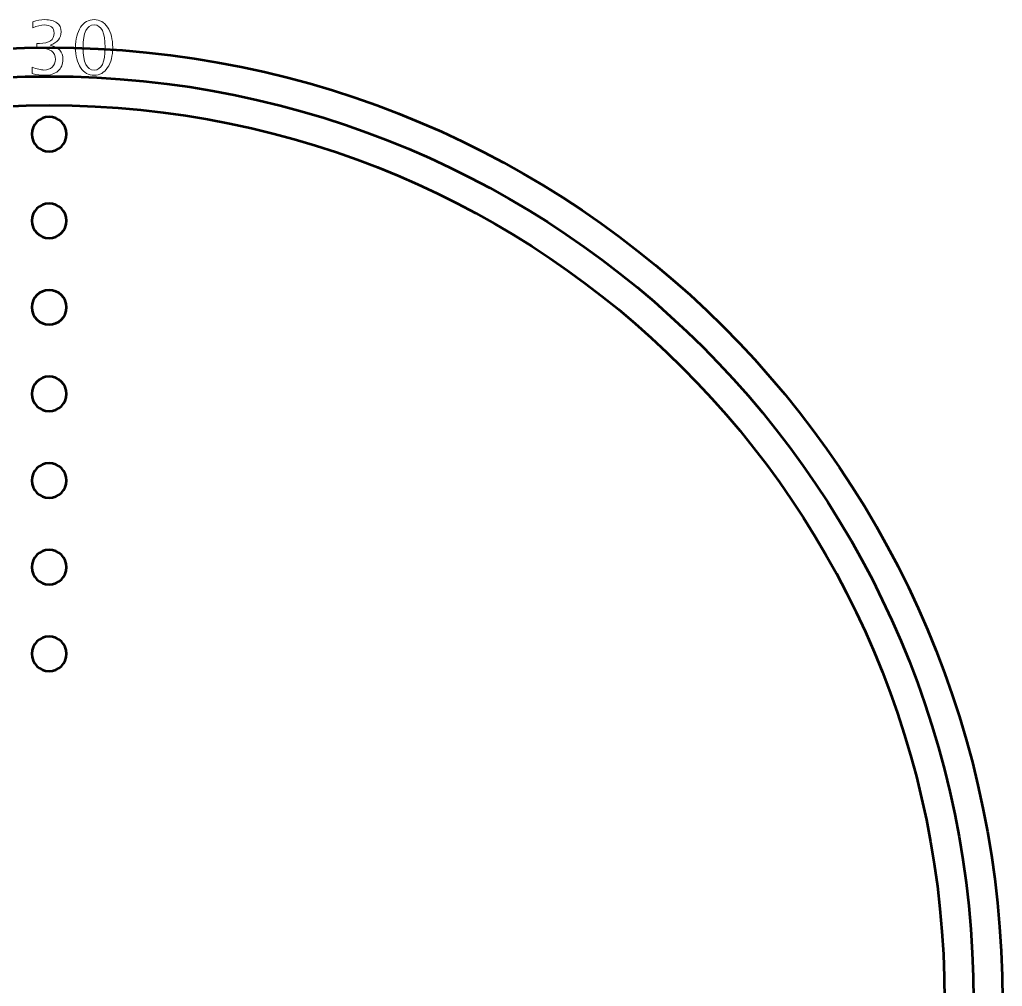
# Model space of a CAD drawing. Header units: centimetres. Extents: x -34 to 33, y -93 to 42.
# Drawn here: x -15.51 to 1.5, y -23.76 to -7.02 of the extents above; entities that cross this region are included whole.
import ezdxf

# ---------------------------------------------------------------- set-up
doc = ezdxf.new("R2010")
doc.units = ezdxf.units.CM
doc.header["$MEASUREMENT"] = 0
doc.layers.add('Layer 1', color=7, linetype='Continuous')

msp = doc.modelspace()

# ---------------------------------------------------------------- linework, layer by layer
at = {"layer": 'Layer 1', "color": 5, "lineweight": 53}
for major_axis in [(0, 16.5), (0, 16), (0, 15.5)]:
    msp.add_ellipse((-15, -24), major_axis=major_axis, ratio=1, dxfattribs=at)
at = {"layer": 'Layer 1', "color": 5, "lineweight": 9}
for points, knots in [([(-15.29655, -7.95276), (-15.29655, -7.95276), (-15.29655, -7.83846), (-15.29655, -7.83846), (-15.29655, -7.83846), (-15.20934, -7.87317), (-15.14097, -7.89053), (-15.09081, -7.89053), (-15.09081, -7.89053), (-15.03175, -7.89053), (-14.98413, -7.8736), (-14.94751, -7.83952), (-14.94751, -7.83952), (-14.91089, -7.80544), (-14.89269, -7.76099), (-14.89269, -7.70638), (-14.89269, -7.70638), (-14.89269, -7.57684), (-14.98286, -7.51207), (-15.1632, -7.51207), (-15.1632, -7.51207), (-15.1632, -7.51207), (-15.21146, -7.51207), (-15.21146, -7.51207), (-15.21146, -7.51207), (-15.21146, -7.51207), (-15.21146, -7.43015), (-15.21146, -7.43015), (-15.21146, -7.43015), (-15.21146, -7.43015), (-15.1687, -7.42952), (-15.1687, -7.42952), (-15.1687, -7.42952), (-14.99916, -7.42952), (-14.91428, -7.36983), (-14.91428, -7.25024), (-14.91428, -7.25024), (-14.91428, -7.15647), (-14.97058, -7.10948), (-15.08298, -7.10948), (-15.08298, -7.10948), (-15.1433, -7.10948), (-15.21019, -7.12684), (-15.28385, -7.16155), (-15.28385, -7.16155), (-15.28385, -7.16155), (-15.28385, -7.05487), (-15.28385, -7.05487), (-15.28385, -7.05487), (-15.21167, -7.03032), (-15.14203, -7.01804), (-15.07515, -7.01804), (-15.07515, -7.01804), (-14.98413, -7.01804), (-14.91407, -7.03624), (-14.86538, -7.07265), (-14.86538, -7.07265), (-14.8167, -7.10884), (-14.79236, -7.16155), (-14.79236, -7.23055), (-14.79236, -7.23055), (-14.79236, -7.33829), (-14.85607, -7.41513), (-14.98371, -7.46085), (-14.98371, -7.46085), (-14.83575, -7.49535), (-14.76188, -7.57642), (-14.76188, -7.70447), (-14.76188, -7.70447), (-14.76188, -7.79083), (-14.79045, -7.85878), (-14.84739, -7.9081), (-14.84739, -7.9081), (-14.90433, -7.95742), (-14.98265, -7.98197), (-15.08213, -7.98197), (-15.08213, -7.98197), (-15.13886, -7.98197), (-15.21019, -7.97223), (-15.29655, -7.95276)], [0, 0, 0, 0, 0.04761905, 0.04761905, 0.04761905, 0.04761905, 0.0952381, 0.0952381, 0.0952381, 0.0952381, 0.14285714, 0.14285714, 0.14285714, 0.14285714, 0.19047619, 0.19047619, 0.19047619, 0.19047619, 0.23809524, 0.23809524, 0.23809524, 0.23809524, 0.28571429, 0.28571429, 0.28571429, 0.28571429, 0.33333333, 0.33333333, 0.33333333, 0.33333333, 0.38095238, 0.38095238, 0.38095238, 0.38095238, 0.42857143, 0.42857143, 0.42857143, 0.42857143, 0.47619048, 0.47619048, 0.47619048, 0.47619048, 0.52380952, 0.52380952, 0.52380952, 0.52380952, 0.57142857, 0.57142857, 0.57142857, 0.57142857, 0.61904762, 0.61904762, 0.61904762, 0.61904762, 0.66666667, 0.66666667, 0.66666667, 0.66666667, 0.71428571, 0.71428571, 0.71428571, 0.71428571, 0.76190476, 0.76190476, 0.76190476, 0.76190476, 0.80952381, 0.80952381, 0.80952381, 0.80952381, 0.85714286, 0.85714286, 0.85714286, 0.85714286, 0.9047619, 0.9047619, 0.9047619, 0.9047619, 1, 1, 1, 1]), ([(-14.22171, -7.98197), (-14.31802, -7.98197), (-14.3957, -7.93773), (-14.45454, -7.84947), (-14.45454, -7.84947), (-14.5136, -7.7612), (-14.54302, -7.64478), (-14.54302, -7.5), (-14.54302, -7.5), (-14.54302, -7.35522), (-14.5136, -7.23881), (-14.45454, -7.15054), (-14.45454, -7.15054), (-14.3957, -7.06228), (-14.31802, -7.01804), (-14.22171, -7.01804), (-14.22171, -7.01804), (-14.12498, -7.01804), (-14.0473, -7.06207), (-13.98845, -7.15012), (-13.98845, -7.15012), (-13.92982, -7.23817), (-13.9004, -7.3548), (-13.9004, -7.5), (-13.9004, -7.5), (-13.9004, -7.64478), (-13.92982, -7.7612), (-13.98845, -7.84947), (-13.98845, -7.84947), (-14.0473, -7.93773), (-14.12498, -7.98197), (-14.22171, -7.98197)], [0, 0, 0, 0, 0.11111111, 0.11111111, 0.11111111, 0.11111111, 0.22222222, 0.22222222, 0.22222222, 0.22222222, 0.33333333, 0.33333333, 0.33333333, 0.33333333, 0.44444444, 0.44444444, 0.44444444, 0.44444444, 0.55555556, 0.55555556, 0.55555556, 0.55555556, 0.66666667, 0.66666667, 0.66666667, 0.66666667, 0.77777778, 0.77777778, 0.77777778, 0.77777778, 1, 1, 1, 1]), ([(-14.22192, -7.89053), (-14.09471, -7.89053), (-14.03121, -7.76035), (-14.03121, -7.5), (-14.03121, -7.5), (-14.03121, -7.23965), (-14.09471, -7.10948), (-14.22192, -7.10948), (-14.22192, -7.10948), (-14.34871, -7.10948), (-14.41221, -7.23965), (-14.41221, -7.5), (-14.41221, -7.5), (-14.41221, -7.76035), (-14.34871, -7.89053), (-14.22192, -7.89053)], [0, 0, 0, 0, 0.2, 0.2, 0.2, 0.2, 0.4, 0.4, 0.4, 0.4, 0.6, 0.6, 0.6, 0.6, 1, 1, 1, 1])]:
    msp.add_open_spline(points, degree=3, knots=knots, dxfattribs=at)
at = {"layer": 'Layer 1', "lineweight": 53}
for points in [[(-15.3, -9), (-15.3, -8.83431), (-15.16569, -8.7), (-15, -8.7), (-15, -8.7), (-14.83431, -8.7), (-14.7, -8.83431), (-14.7, -9), (-14.7, -9), (-14.7, -9.16569), (-14.83431, -9.3), (-15, -9.3), (-15, -9.3), (-15.16569, -9.3), (-15.3, -9.16569), (-15.3, -9)], [(-15.3, -10.5), (-15.3, -10.33431), (-15.16569, -10.2), (-15, -10.2), (-15, -10.2), (-14.83431, -10.2), (-14.7, -10.33431), (-14.7, -10.5), (-14.7, -10.5), (-14.7, -10.66569), (-14.83431, -10.8), (-15, -10.8), (-15, -10.8), (-15.16569, -10.8), (-15.3, -10.66569), (-15.3, -10.5)], [(-15.3, -12), (-15.3, -11.83431), (-15.16569, -11.7), (-15, -11.7), (-15, -11.7), (-14.83431, -11.7), (-14.7, -11.83431), (-14.7, -12), (-14.7, -12), (-14.7, -12.16569), (-14.83431, -12.3), (-15, -12.3), (-15, -12.3), (-15.16569, -12.3), (-15.3, -12.16569), (-15.3, -12)], [(-15.3, -13.5), (-15.3, -13.33431), (-15.16569, -13.2), (-15, -13.2), (-15, -13.2), (-14.83431, -13.2), (-14.7, -13.33431), (-14.7, -13.5), (-14.7, -13.5), (-14.7, -13.66569), (-14.83431, -13.8), (-15, -13.8), (-15, -13.8), (-15.16569, -13.8), (-15.3, -13.66569), (-15.3, -13.5)], [(-15.3, -15), (-15.3, -14.83431), (-15.16569, -14.7), (-15, -14.7), (-15, -14.7), (-14.83431, -14.7), (-14.7, -14.83431), (-14.7, -15), (-14.7, -15), (-14.7, -15.16569), (-14.83431, -15.3), (-15, -15.3), (-15, -15.3), (-15.16569, -15.3), (-15.3, -15.16569), (-15.3, -15)], [(-15.3, -16.5), (-15.3, -16.33431), (-15.16569, -16.2), (-15, -16.2), (-15, -16.2), (-14.83431, -16.2), (-14.7, -16.33431), (-14.7, -16.5), (-14.7, -16.5), (-14.7, -16.66569), (-14.83431, -16.8), (-15, -16.8), (-15, -16.8), (-15.16569, -16.8), (-15.3, -16.66569), (-15.3, -16.5)], [(-15.3, -18), (-15.3, -17.83431), (-15.16569, -17.7), (-15, -17.7), (-15, -17.7), (-14.83431, -17.7), (-14.7, -17.83431), (-14.7, -18), (-14.7, -18), (-14.7, -18.16569), (-14.83431, -18.3), (-15, -18.3), (-15, -18.3), (-15.16569, -18.3), (-15.3, -18.16569), (-15.3, -18)]]:
    msp.add_open_spline(points, degree=3, knots=[0, 0, 0, 0, 0.2, 0.2, 0.2, 0.2, 0.4, 0.4, 0.4, 0.4, 0.6, 0.6, 0.6, 0.6, 1, 1, 1, 1], dxfattribs=at)

doc.saveas('drawing.dxf')
